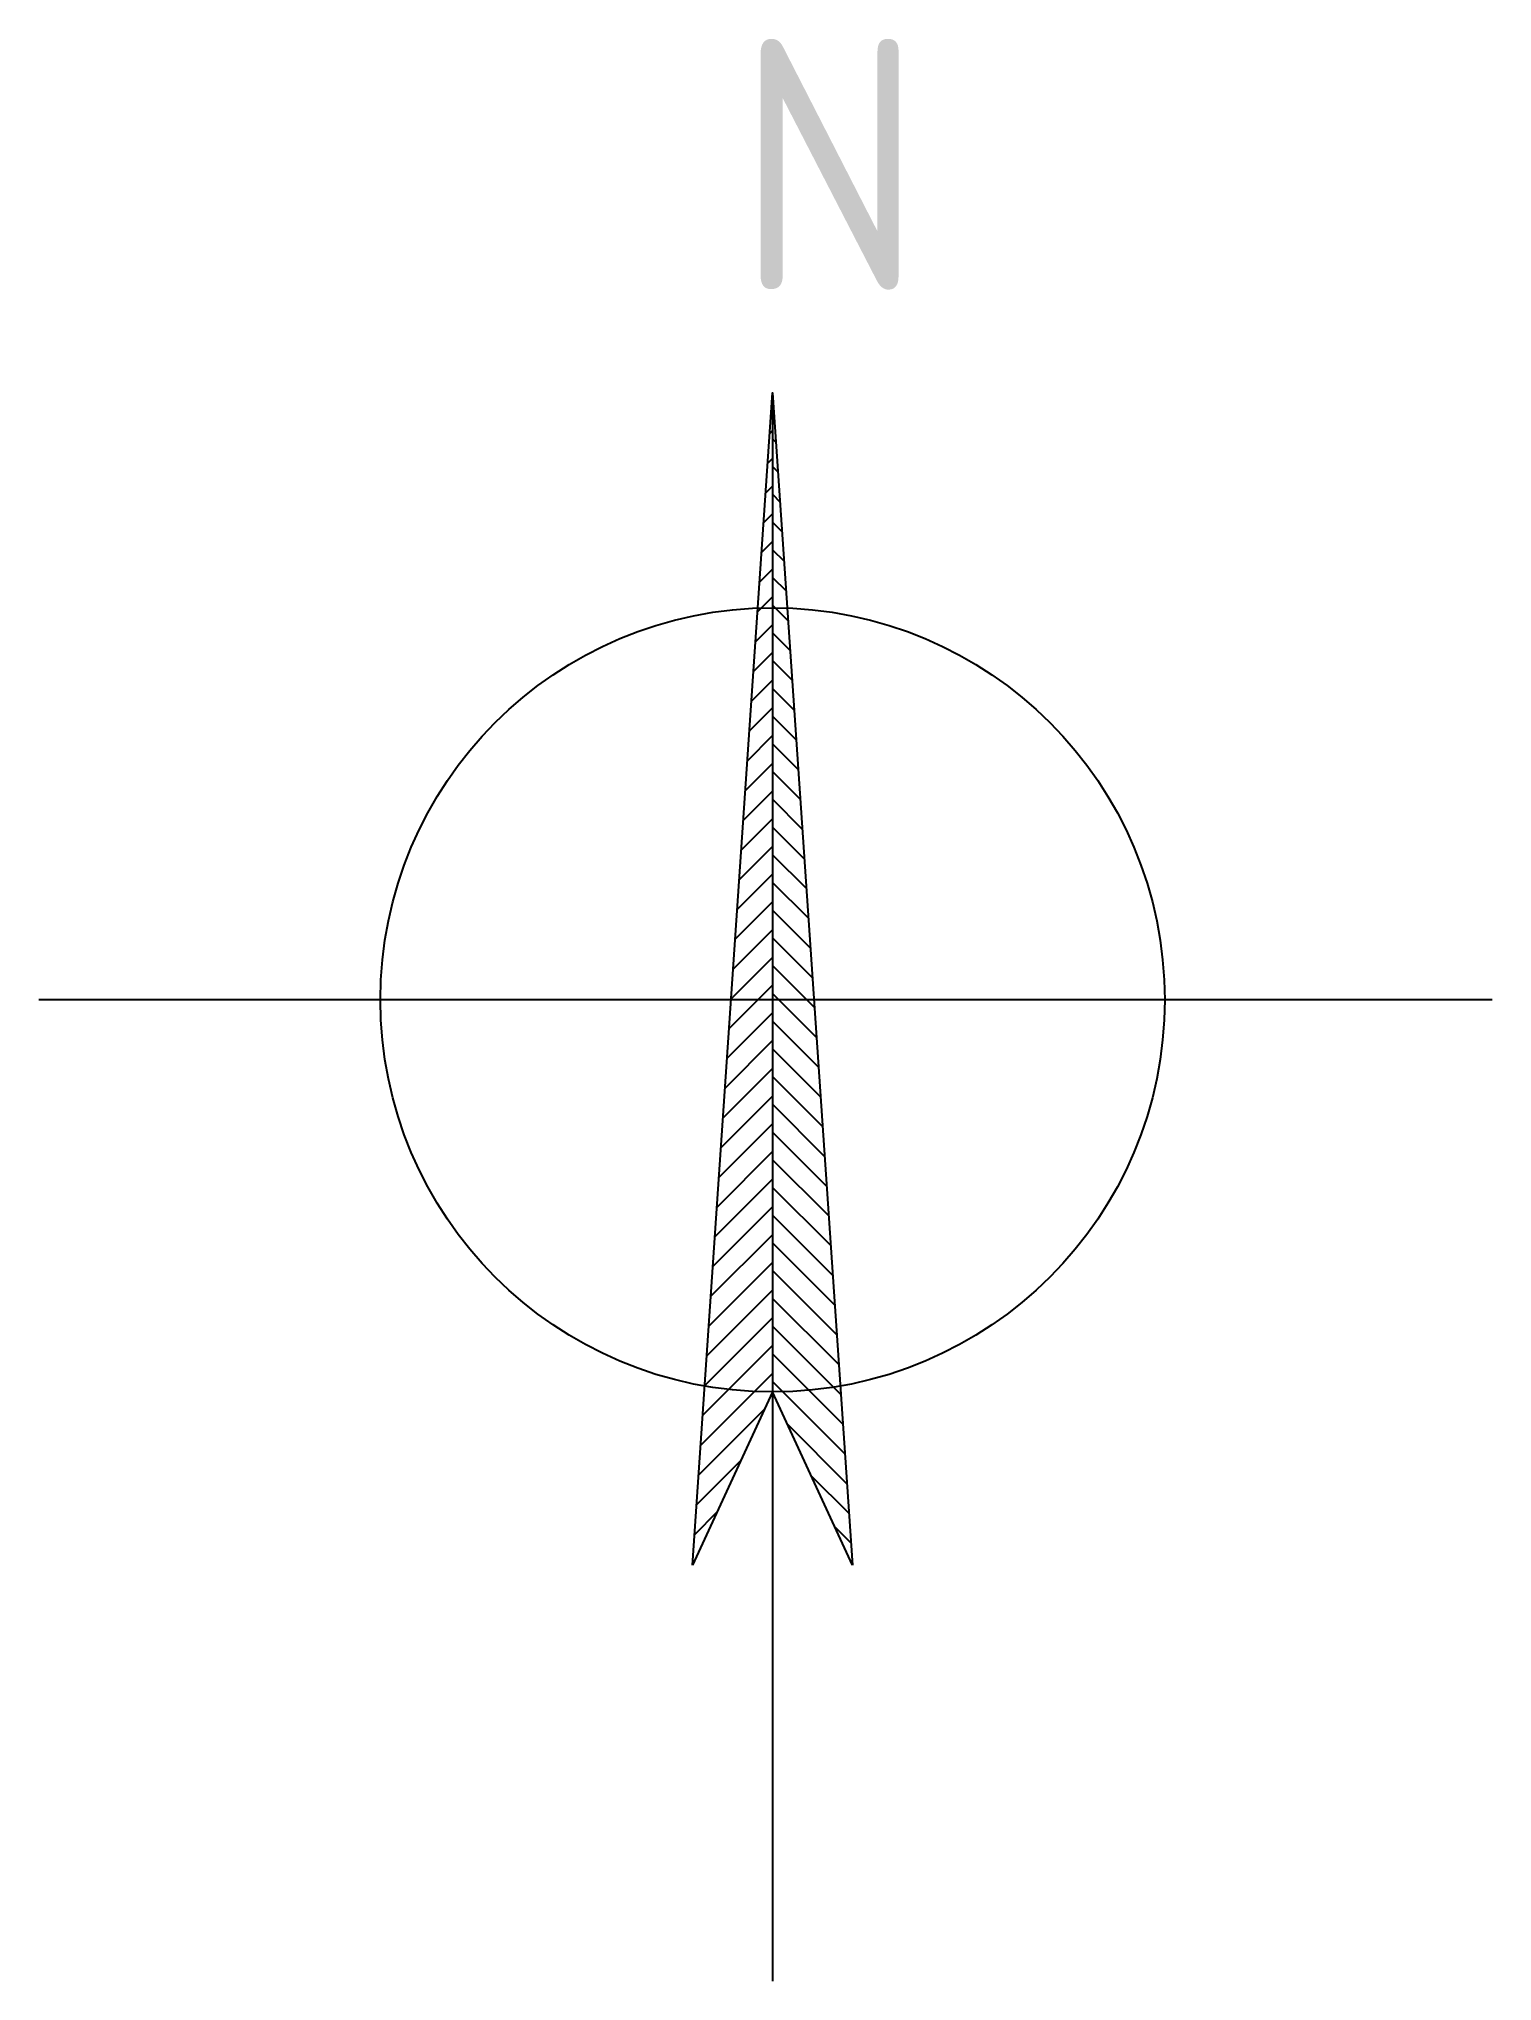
# Model space of a CAD drawing. Header units: millimetres. Extents: x -1170 to 1146, y -1564 to 1532.
import ezdxf

# ---------------------------------------------------------------- set-up
doc = ezdxf.new("R2010")
doc.units = ezdxf.units.MM
for name, color, linetype in [('4', 4, 'Continuous'), ('LAYER5', 4, 'Continuous'), ('PUB_TEXT', 7, 'Continuous')]:
    doc.layers.add(name, color=color, linetype=linetype)
doc.styles.add('国标', font='gbenor.shx', dxfattribs={"bigfont": 'gbcbig.shx'})

msp = doc.modelspace()

# ---------------------------------------------------------------- hatches: boundary and pattern name
at = {"layer": 'LAYER5'}
h = msp.add_hatch(dxfattribs=at)
h.set_pattern_fill('ANSI31', color=4, scale=250, angle=360, style=0)
h.set_pattern_definition([(45, (-4095.218, -2877.88), (-22.09709, 22.09709), [])])
h.paths.add_polyline_path([(-108.6, -615.6, 0.043433), (-0.7, -625), (-0.7, 0), (-66.7, 0)])
h.paths.add_polyline_path([(-0.7, -625, -0.043433), (-108.6, -615.6), (-128.1, -900.9)])
h.paths.add_polyline_path([(-66.7, 0), (-0.7, 0), (-0.7, 625, 0.009356), (-24.1, 624.6)])
h.paths.add_polyline_path([(-24.1, 624.6, -0.009356), (-0.7, 625), (-0.7, 967.4)])
h = msp.add_hatch(dxfattribs=at)
h.set_pattern_fill('ANSI31', color=4, scale=250, angle=270, style=0)
h.set_pattern_definition([(315, (-4095.218, -2877.88), (22.09709, 22.09709), [])])
h.paths.add_polyline_path([(-0.7, -625, 0.043433), (107.3, -615.6), (65.3, 0), (-0.7, 0)])
h.paths.add_polyline_path([(-0.7, 0), (65.3, 0), (22.7, 624.6, 0.009356), (-0.7, 625)])
h.paths.add_polyline_path([(107.3, -615.6, -0.043433), (-0.7, -625), (126.8, -900.9)])
h.paths.add_polyline_path([(-0.7, 625, -0.009356), (22.7, 624.6), (-0.7, 967.4)])

# ---------------------------------------------------------------- linework, layer by layer
at = {"layer": '4', "color": 4, "linetype": 'ByBlock'}
msp.add_lwpolyline([(-128.1, -900.9), (-0.7, 967.4), (-0.7, 967.4), (126.8, -900.9)], dxfattribs=at)
at = {"layer": '4', "color": 4, "linetype": 'ByBlock', "ltscale": 2}
msp.add_circle((-0.7, 0), 625, dxfattribs=at)
at = {"layer": 'LAYER5', "color": 4}
for p, q in [((-0.7, 967.4), (-0.7, -1564.1)), ((1146.2, 0), (-1170, 0)), ((-0.7, -625), (-128.1, -900.9)), ((126.8, -900.9), (-0.7, -625))]:
    msp.add_line(p, q, dxfattribs=at)

# ---------------------------------------------------------------- texts
at = {"layer": 'PUB_TEXT', "color": 7, "insert": (-56.2, 1530.4), "char_height": 400, "width": 216.5, "attachment_point": 1, "style": '国标'}
msp.add_mtext('N', dxfattribs=at)

doc.saveas('drawing.dxf')
